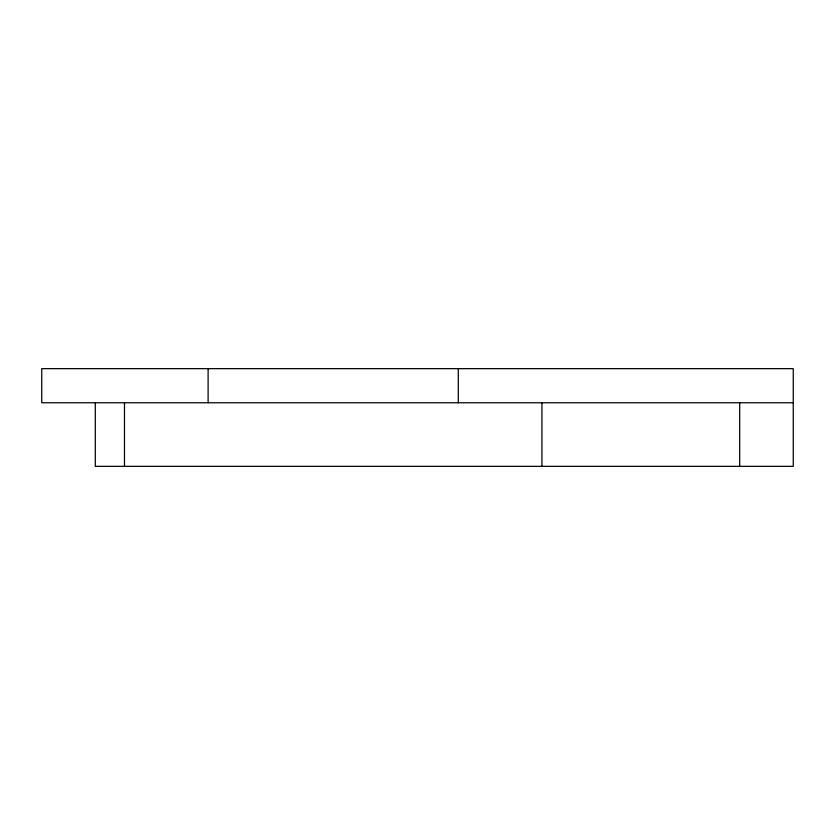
<?xml version="1.0" encoding="UTF-8"?>
<svg xmlns="http://www.w3.org/2000/svg" width="835" height="835" viewBox="0 0 835 835"><rect width="100%" height="100%" fill="white"/><g stroke="black" fill="none" stroke-linecap="round" stroke-linejoin="round"><path stroke-width="1.25" d="M793.25 402.762L41.75 402.762L41.75 368.652L793.25 368.652L793.25 466.347L95.294 466.347L95.294 402.762M739.706 402.762L739.706 466.347M541.936 402.762L541.936 466.347M458.29 368.652L458.29 402.762M208.113 368.652L208.113 402.762M124.478 402.762L124.478 466.347"/></g></svg>
